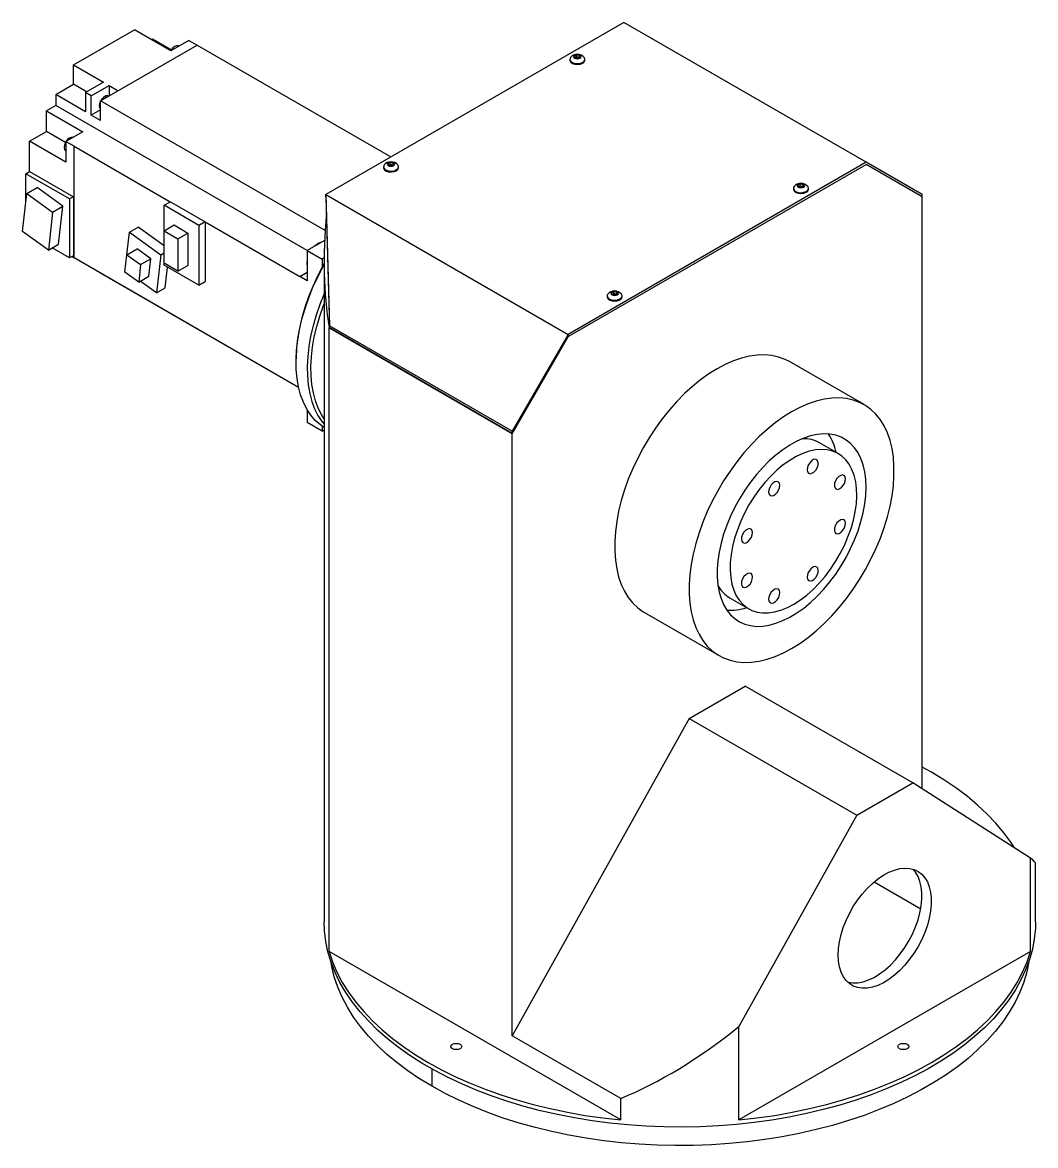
# Model space of a CAD drawing. Header units: millimetres. Extents: x 268 to 3467, y 437 to 2860.
# Drawn here: x 1572 to 2471, y 437 to 1434 of the extents above; entities that cross this region are included whole.
import ezdxf

# ---------------------------------------------------------------- set-up
doc = ezdxf.new("R2010")
doc.units = ezdxf.units.MM
doc.layers.add('Nét đậm', color=7, linetype='Continuous', lineweight=35)

msp = doc.modelspace()

# ---------------------------------------------------------------- linework, layer by layer
at = {"layer": 'Nét đậm', "color": 7, "linetype": 'Continuous', "lineweight": 25}
for p, q in [((1617.03, 1396.35), (1671.14, 1427.59)), ((1703.4, 1408.96), (1671.14, 1427.59)), ((2105.73, 1434.06), (1840.98, 1281.23)), ((2320.83, 1309.88), (2105.73, 1434.06)), ((1686.03, 1418.99), (1687.02, 1419.56)), ((1687.02, 1419.56), (1703.81, 1409.87)), ((1719.29, 1418.13), (1703.4, 1408.96)), ((1719.29, 1418.13), (1726.65, 1413.88)), ((1640.86, 1364.35), (1726.73, 1413.93)), ((1710.42, 1413.01), (1710.3, 1413.08)), ((1726.73, 1413.93), (1898.79, 1314.6)), ((2057.69, 1401.35), (2057.69, 1400.63)), ((2061.75, 1404.18), (2063.66, 1405.28)), ((2062.45, 1402.68), (2061.75, 1404.18)), ((2065.06, 1402.27), (2062.45, 1402.68)), ((2062.55, 1402.66), (2062.7, 1402.75)), ((2062.7, 1402.75), (2062.56, 1402.66)), ((2062.7, 1402.75), (2063.66, 1403.3)), ((2063.66, 1405.28), (2066.27, 1404.88)), ((2063.66, 1403.3), (2063.66, 1405.28)), ((2063.66, 1403.3), (2064.97, 1403.1)), ((2064.97, 1403.1), (2066.17, 1402.91)), ((2066.97, 1403.37), (2065.06, 1402.27)), ((2066.27, 1404.88), (2066.97, 1403.37)), ((2066.27, 1402.97), (2066.27, 1404.88)), ((2071.03, 1400.63), (2071.03, 1401.35)), ((1617.03, 1396.35), (1643.5, 1381.07)), ((1617.03, 1379.16), (1617.03, 1396.35)), ((1601.15, 1369.99), (1617.03, 1379.16)), ((1628.61, 1372.47), (1617.03, 1379.16)), ((1643.5, 1381.07), (1627.62, 1371.9)), ((1632.58, 1369.03), (1648.47, 1378.2)), ((1648.47, 1378.2), (1656.66, 1373.48)), ((1648.47, 1378.2), (1648.47, 1368.75)), ((1601.15, 1369.99), (1601.15, 1360.43)), ((1627.62, 1354.7), (1601.15, 1369.99)), ((1627.62, 1371.9), (1627.62, 1354.7)), ((1632.58, 1369.03), (1627.62, 1371.9)), ((1632.58, 1351.84), (1632.58, 1369.03)), ((1648.29, 1368.64), (1648.26, 1368.66)), ((1601.15, 1360.43), (1592.87, 1355.66)), ((1824.44, 1231.53), (1601.15, 1360.43)), ((1640.86, 1356.61), (1632.58, 1351.84)), ((1840.37, 1249.18), (1640.86, 1364.35)), ((1640.86, 1347.06), (1640.86, 1364.35)), ((1592.87, 1355.66), (1625.14, 1337.03)), ((1592.87, 1337.31), (1592.87, 1355.66)), ((1640.86, 1347.06), (1632.58, 1351.84)), ((1577.98, 1328.72), (1592.87, 1337.31)), ((1609.89, 1327.49), (1592.87, 1337.31)), ((1625.14, 1337.03), (1610.25, 1328.43)), ((1577.98, 1301.68), (1577.98, 1328.72)), ((1610.25, 1310.09), (1577.98, 1328.72)), ((1610.25, 1328.43), (1617.69, 1324.14)), ((1610.25, 1328.43), (1610.25, 1310.09)), ((1610.13, 1319.82), (1610.25, 1319.75)), ((1617.61, 1324.09), (1617.69, 1324.14)), ((1617.61, 1224.92), (1617.61, 1324.09)), ((1617.61, 1324.09), (1702.91, 1274.85)), ((1896.29, 1308.66), (1898.2, 1309.76)), ((1896.99, 1307.16), (1896.29, 1308.66)), ((1899.6, 1306.75), (1896.99, 1307.16)), ((1897.09, 1307.14), (1897.24, 1307.23)), ((1897.24, 1307.23), (1897.1, 1307.14)), ((1897.24, 1307.23), (1898.2, 1307.78)), ((1898.2, 1309.76), (1900.81, 1309.36)), ((1898.2, 1307.78), (1898.2, 1309.76)), ((1898.2, 1307.78), (1899.5, 1307.58)), ((1899.5, 1307.58), (1900.7, 1307.39)), ((1901.51, 1307.85), (1899.6, 1306.75)), ((1900.81, 1309.36), (1901.51, 1307.85)), ((1900.81, 1307.45), (1900.81, 1309.36)), ((2320.83, 1309.88), (2056.09, 1157.05)), ((2056.09, 1155.14), (2320.83, 1307.97)), ((2370.47, 1281.22), (2320.83, 1309.88)), ((2370.47, 1279.31), (2320.83, 1307.97)), ((1574.59, 1299.72), (1577.98, 1301.68)), ((1613.47, 1277.28), (1574.59, 1299.72)), ((1574.59, 1274.75), (1574.59, 1299.72)), ((1577.98, 1301.68), (1616.86, 1279.23)), ((1892.23, 1305.83), (1892.23, 1305.11)), ((1905.57, 1305.11), (1905.57, 1305.83)), ((1575.43, 1282.2), (1584.53, 1287.45)), ((1607.53, 1270.92), (1584.53, 1287.45)), ((2256.25, 1286.73), (2256.25, 1286)), ((2260.31, 1289.56), (2262.22, 1290.66)), ((2261, 1288.05), (2260.31, 1289.56)), ((2263.61, 1287.65), (2261, 1288.05)), ((2261.11, 1288.04), (2261.26, 1288.12)), ((2261.26, 1288.12), (2261.12, 1288.03)), ((2261.26, 1288.12), (2262.22, 1288.67)), ((2262.22, 1290.66), (2264.83, 1290.26)), ((2262.22, 1288.67), (2262.22, 1290.66)), ((2262.22, 1288.67), (2263.52, 1288.47)), ((2263.52, 1288.47), (2264.72, 1288.29)), ((2265.52, 1288.75), (2263.61, 1287.65)), ((2264.83, 1290.26), (2265.52, 1288.75)), ((2264.83, 1288.35), (2264.83, 1290.26)), ((2269.58, 1286), (2269.58, 1286.73)), ((1571.6, 1248.38), (1575.43, 1282.2)), ((1575.43, 1282.2), (1598.42, 1265.67)), ((1616.86, 1279.23), (1613.47, 1277.28)), ((1613.47, 1277.28), (1613.47, 1224.92)), ((1616.86, 1279.23), (1616.86, 1226.88)), ((1840.98, 1281.23), (1844.29, 1164.68)), ((1840.98, 1281.23), (2056.09, 1157.05)), ((1840.98, 1279.31), (1840.98, 1281.23)), ((1840.98, 1279.31), (1844.29, 1162.77)), ((2370.47, 1279.31), (2370.47, 1281.22)), ((2370.47, 753.39), (2370.47, 1279.31)), ((1598.42, 1265.67), (1607.53, 1270.92)), ((1603.69, 1237.1), (1607.53, 1270.92)), ((1697.36, 1271.65), (1702.99, 1274.89)), ((1728.14, 1253.88), (1697.36, 1271.65)), ((1697.36, 1249.05), (1697.36, 1271.65)), ((1702.99, 1274.89), (1733.76, 1257.13)), ((1598.42, 1265.67), (1594.59, 1231.84)), ((1733.76, 1257.13), (1728.14, 1253.88)), ((1733.76, 1257.13), (1733.76, 1257.03)), ((1733.76, 1257.03), (1733.76, 1204.01)), ((1733.76, 1257.03), (1817.82, 1208.51)), ((1594.59, 1231.84), (1571.6, 1248.38)), ((1664.35, 1227.82), (1666.62, 1247.87)), ((1666.62, 1247.87), (1674.23, 1252.26)), ((1666.62, 1247.87), (1694.54, 1227.79)), ((1697.32, 1235.66), (1674.23, 1252.26)), ((1697.32, 1249.03), (1706.26, 1254.19)), ((1697.32, 1249.03), (1709.65, 1241.91)), ((1697.32, 1220.18), (1697.32, 1249.03)), ((1706.26, 1254.19), (1718.58, 1247.07)), ((1709.65, 1241.91), (1718.58, 1247.07)), ((1718.58, 1247.07), (1718.58, 1218.22)), ((1728.14, 1253.88), (1728.14, 1200.76)), ((1594.59, 1231.84), (1603.69, 1237.1)), ((1709.65, 1241.91), (1709.65, 1213.06)), ((1839.9, 1240.46), (1824.44, 1231.53)), ((1613.47, 1224.92), (1598.04, 1233.83)), ((1616.86, 1226.88), (1613.47, 1224.92)), ((1662.57, 1212.32), (1664.32, 1227.81)), ((1664.32, 1227.81), (1673.42, 1233.06)), ((1664.32, 1227.81), (1676.56, 1219.01)), ((1685.66, 1224.26), (1673.42, 1233.06)), ((1694.54, 1227.79), (1690.71, 1193.97)), ((1694.54, 1227.79), (1697.32, 1229.39)), ((1824.44, 1231.53), (1837.68, 1223.89)), ((1824.44, 1231.53), (1824.44, 1204.69)), ((1615.62, 1226.16), (1617.61, 1225.02)), ((1816.84, 1109.91), (1617.61, 1224.92)), ((1676.56, 1219.01), (1674.81, 1203.52)), ((1676.56, 1219.01), (1685.66, 1224.26)), ((1683.91, 1208.77), (1685.66, 1224.26)), ((1709.65, 1213.06), (1697.32, 1220.18)), ((1697.36, 1218.53), (1697.36, 1220.16)), ((1728.14, 1200.76), (1697.36, 1218.53)), ((1709.65, 1213.06), (1718.58, 1218.22)), ((1839.48, 1224.93), (1837.68, 1223.89)), ((1837.68, 1223.89), (1837.68, 1216.78)), ((1839.46, 1221.12), (1839.46, 635.41)), ((1640.86, 1211.5), (1640.86, 1211.5)), ((1816.84, 1109.9), (1640.86, 1211.5)), ((1674.81, 1203.52), (1662.57, 1212.32)), ((1674.81, 1203.52), (1683.91, 1208.77)), ((1698.32, 1198.36), (1700.41, 1216.77)), ((1817.82, 1208.51), (1824.44, 1212.33)), ((1824.44, 1212), (1817.82, 1208.51)), ((1824.44, 1204.69), (1817.82, 1208.51)), ((1690.71, 1193.97), (1676.26, 1204.36)), ((1690.71, 1193.97), (1698.32, 1198.36)), ((1728.14, 1200.76), (1733.76, 1204.01)), ((2090.78, 1191.21), (2090.78, 1190.48)), ((2094.84, 1194.04), (2096.75, 1195.14)), ((2095.54, 1192.53), (2094.84, 1194.04)), ((2098.15, 1192.13), (2095.54, 1192.53)), ((2095.65, 1192.52), (2095.8, 1192.6)), ((2095.8, 1192.6), (2095.66, 1192.51)), ((2095.8, 1192.6), (2096.75, 1193.15)), ((2096.75, 1195.14), (2099.36, 1194.74)), ((2096.75, 1193.15), (2096.75, 1195.14)), ((2096.75, 1193.15), (2098.06, 1192.95)), ((2098.06, 1192.95), (2099.26, 1192.77)), ((2100.06, 1193.23), (2098.15, 1192.13)), ((2099.36, 1194.74), (2100.06, 1193.23)), ((2099.36, 1192.83), (2099.36, 1194.74)), ((2104.12, 1190.48), (2104.12, 1191.21)), ((1843.86, 608.92), (1843.86, 1163.02)), ((2006.45, 1069.16), (1843.86, 1163.02)), ((2006.45, 1071.07), (1844.29, 1164.68)), ((1844.29, 1164.68), (1844.29, 1162.77)), ((1844.29, 1162.77), (2006.45, 1069.16)), ((2056.09, 1157.05), (2006.45, 1071.07)), ((2056.09, 1155.14), (2006.45, 1069.16)), ((1814.51, 1134.09), (1814.51, 1132.18)), ((2318.99, 1094.63), (2252.8, 1132.84)), ((1824.44, 1090.18), (1824.44, 1078.68)), ((1837.68, 1071.04), (1824.44, 1078.68)), ((1837.68, 1075.51), (1837.68, 1071.04)), ((1837.68, 1071.04), (1839.46, 1072.07)), ((2006.45, 1069.16), (2006.45, 1071.07)), ((2006.45, 534.16), (2006.45, 1069.16)), ((2296.07, 1051.12), (2279.53, 1060.67)), ((2199.97, 922.86), (2216.52, 913.31)), ((2124.11, 909.92), (2190.3, 871.71)), ((2163.64, 815.98), (2213.28, 844.63)), ((2362.19, 758.67), (2213.28, 844.63)), ((2163.64, 815.98), (2006.45, 534.16)), ((2163.64, 815.98), (2312.55, 730.01)), ((2378.74, 768.18), (2370.47, 772.79)), ((2312.55, 730.01), (2362.19, 758.67)), ((2466.87, 691.86), (2362.19, 758.67)), ((2312.55, 730.01), (2207.88, 542.35)), ((2466.87, 608.92), (2466.87, 691.86)), ((2471.26, 635.41), (2471.26, 687.59)), ((2369.35, 646.7), (2327.84, 670.67)), ((2102.85, 459.41), (1843.86, 608.92)), ((2466.87, 608.92), (2207.88, 459.41)), ((2207.88, 459.41), (2207.88, 542.35)), ((2102.85, 478.51), (2006.45, 534.16)), ((2102.85, 459.41), (2102.85, 478.51))]:
    msp.add_line(p, q, dxfattribs=at)
at = {"layer": 'Nét đậm', "color": 8, "linetype": 'Continuous', "lineweight": 25}
for p, q in [((1644.75, 1368.32), (1646.23, 1367.46)), ((1832.99, 1236.47), (1834.28, 1237.31)), ((1834.28, 1237.31), (1835.57, 1237.96)), ((1935.3, 489.26), (1935.3, 504.58))]:
    msp.add_line(p, q, dxfattribs=at)
at = {"layer": 'Nét đậm', "color": 7, "linetype": 'Continuous', "lineweight": 25, "flags": 128}
for points in [[(1710.3, 1413.08), (1709.98, 1413.23), (1708.49, 1413.37), (1706.79, 1412.73), (1705.1, 1411.41), (1703.6, 1409.55), (1703.28, 1409.03)], [(2057.69, 1400.63), (2057.75, 1400.09), (2058.53, 1398.75), (2060.1, 1397.66), (2062.24, 1396.97), (2064.67, 1396.78), (2067.05, 1397.1), (2069.08, 1397.9)], [(2058.36, 1403.04), (2057.87, 1402.23), (2057.75, 1400.82), (2058.53, 1399.48), (2060.1, 1398.39), (2062.24, 1397.7), (2064.67, 1397.51), (2067.05, 1397.83), (2069.08, 1398.63)], [(2066.72, 1402.42), (2067.44, 1403.04), (2067.69, 1403.78), (2067.44, 1404.51), (2066.72, 1405.14), (2065.64, 1405.56), (2064.36, 1405.7), (2063.08, 1405.56), (2062, 1405.14), (2061.28, 1404.51), (2061.02, 1403.78), (2061.28, 1403.04), (2062, 1402.42), (2063.08, 1402), (2064.36, 1401.85), (2065.64, 1402), (2066.72, 1402.42)], [(2069.08, 1398.63), (2070.46, 1399.8), (2071.02, 1401.17), (2070.68, 1402.57), (2070.36, 1403.04)], [(1610.25, 1328.13), (1609.84, 1327.39), (1608.97, 1325.17), (1608.67, 1323.04), (1608.97, 1321.25), (1609.84, 1320.02), (1610.13, 1319.82)], [(1892.9, 1307.52), (1892.4, 1306.71), (1892.29, 1305.3), (1893.07, 1303.96), (1894.64, 1302.87), (1896.78, 1302.18), (1899.2, 1301.99), (1901.59, 1302.31), (1903.61, 1303.11)], [(1901.25, 1306.9), (1901.98, 1307.52), (1902.23, 1308.26), (1901.98, 1308.99), (1901.25, 1309.62), (1900.17, 1310.04), (1898.9, 1310.18), (1897.62, 1310.04), (1896.54, 1309.62), (1895.82, 1308.99), (1895.56, 1308.26), (1895.82, 1307.52), (1896.54, 1306.9), (1897.62, 1306.48), (1898.9, 1306.33), (1900.17, 1306.48), (1901.25, 1306.9)], [(1903.61, 1303.11), (1905, 1304.28), (1905.56, 1305.65), (1905.22, 1307.06), (1904.89, 1307.52)], [(1892.23, 1305.11), (1892.29, 1304.57), (1893.07, 1303.23), (1894.64, 1302.14), (1896.78, 1301.46), (1899.2, 1301.26), (1901.59, 1301.58), (1903.61, 1302.38)], [(2256.92, 1288.41), (2256.42, 1287.61), (2256.31, 1286.2), (2257.09, 1284.85), (2258.65, 1283.77), (2260.8, 1283.08), (2263.22, 1282.88), (2265.61, 1283.21), (2267.63, 1284.01)], [(2265.27, 1287.79), (2266, 1288.42), (2266.25, 1289.15), (2266, 1289.89), (2265.27, 1290.52), (2264.19, 1290.93), (2262.92, 1291.08), (2261.64, 1290.93), (2260.56, 1290.52), (2259.83, 1289.89), (2259.58, 1289.15), (2259.83, 1288.42), (2260.56, 1287.79), (2261.64, 1287.38), (2262.92, 1287.23), (2264.19, 1287.38), (2265.27, 1287.79)], [(2267.63, 1284.01), (2269.02, 1285.17), (2269.58, 1286.55), (2269.24, 1287.95), (2268.91, 1288.41)], [(2256.25, 1286), (2256.31, 1285.47), (2257.09, 1284.13), (2258.65, 1283.04), (2260.8, 1282.35), (2263.22, 1282.16), (2265.61, 1282.48), (2267.63, 1283.28)], [(1830.13, 1234.82), (1830.96, 1235.59), (1833.3, 1237.29)], [(1839.46, 1220.02), (1838.19, 1217.72), (1833.53, 1208.7), (1829.32, 1199.53), (1825.6, 1190.27), (1822.38, 1180.98), (1819.7, 1171.72), (1817.55, 1162.55), (1815.97, 1153.53), (1814.96, 1144.72), (1814.53, 1136.18), (1814.51, 1134.09)], [(1839.46, 1074.29), (1836.2, 1076.61), (1831.68, 1080.66), (1827.63, 1085.39), (1824.1, 1090.76), (1821.09, 1096.74), (1818.63, 1103.29), (1816.73, 1110.37), (1815.41, 1117.94), (1814.68, 1125.93), (1814.53, 1134.31), (1814.97, 1143.01), (1816, 1151.98), (1817.61, 1161.17), (1819.79, 1170.51), (1822.53, 1179.94), (1825.8, 1189.4), (1829.59, 1198.83), (1833.88, 1208.17), (1838.63, 1217.36), (1839.46, 1218.88)], [(1839.46, 1192.97), (1835.73, 1183.67), (1832.46, 1174.21), (1829.72, 1164.78), (1827.54, 1155.44), (1825.93, 1146.25), (1824.9, 1137.28), (1824.46, 1128.58), (1824.6, 1120.2), (1825.34, 1112.21), (1826.66, 1104.64), (1828.56, 1097.56), (1831.02, 1091.01), (1834.03, 1085.03), (1837.56, 1079.66), (1839.46, 1077.28)], [(2090.78, 1190.48), (2090.85, 1189.95), (2091.63, 1188.61), (2093.19, 1187.52), (2095.33, 1186.83), (2097.76, 1186.64), (2100.15, 1186.96), (2102.17, 1187.76)], [(2091.45, 1192.89), (2090.96, 1192.09), (2090.85, 1190.68), (2091.63, 1189.33), (2093.19, 1188.25), (2095.33, 1187.56), (2097.76, 1187.36), (2100.15, 1187.69), (2102.17, 1188.49)], [(2099.81, 1192.27), (2100.53, 1192.9), (2100.79, 1193.63), (2100.53, 1194.37), (2099.81, 1195), (2098.73, 1195.41), (2097.45, 1195.56), (2096.18, 1195.41), (2095.09, 1195), (2094.37, 1194.37), (2094.12, 1193.63), (2094.37, 1192.9), (2095.09, 1192.27), (2096.18, 1191.86), (2097.45, 1191.71), (2098.73, 1191.86), (2099.81, 1192.27)], [(2102.17, 1188.49), (2103.55, 1189.65), (2104.11, 1191.03), (2103.78, 1192.43), (2103.45, 1192.89)], [(1839.46, 1082.14), (1837.16, 1085.78), (1834.21, 1091.66), (1831.79, 1098.09), (1829.93, 1105.04), (1828.63, 1112.46), (1827.91, 1120.31), (1827.77, 1128.54), (1828.2, 1137.08), (1829.21, 1145.89), (1830.79, 1154.91), (1832.93, 1164.08), (1835.62, 1173.34), (1838.83, 1182.63), (1839.46, 1184.29)], [(2252.8, 1132.84), (2248.8, 1134.88), (2243.13, 1136.95), (2237.1, 1138.28), (2230.75, 1138.84), (2224.13, 1138.65), (2217.27, 1137.69), (2210.24, 1135.99), (2203.05, 1133.53), (2195.78, 1130.35), (2188.46, 1126.47)], [(2188.46, 1126.47), (2181.13, 1121.9), (2173.86, 1116.68), (2166.68, 1110.84), (2159.64, 1104.42), (2152.79, 1097.46), (2146.16, 1090.01), (2139.82, 1082.12), (2133.79, 1073.83), (2128.11, 1065.2), (2122.82, 1056.29), (2117.96, 1047.15), (2113.56, 1037.84), (2109.64, 1028.42), (2106.24, 1018.96), (2103.37, 1009.52), (2101.05, 1000.15), (2099.29, 990.92), (2098.12, 981.89), (2097.53, 973.12), (2097.53, 964.65), (2098.12, 956.56), (2099.29, 948.88), (2101.05, 941.68), (2103.37, 934.99), (2106.24, 928.86), (2109.64, 923.34), (2113.56, 918.44), (2117.96, 914.22), (2122.82, 910.69), (2124.11, 909.92)], [(2254.64, 878.08), (2261.96, 882.65), (2269.24, 887.87), (2276.42, 893.71), (2283.46, 900.13), (2290.31, 907.08), (2296.93, 914.53), (2303.28, 922.43), (2309.31, 930.72), (2314.99, 939.35), (2320.27, 948.26), (2325.13, 957.4), (2329.54, 966.71), (2333.45, 976.12), (2336.86, 985.58), (2339.73, 995.03), (2342.05, 1004.39), (2343.81, 1013.62), (2344.98, 1022.66), (2345.57, 1031.43), (2345.57, 1039.89), (2344.98, 1047.99), (2343.81, 1055.66), (2342.05, 1062.87), (2339.73, 1069.56), (2336.86, 1075.68), (2333.45, 1081.21), (2329.54, 1086.1), (2325.13, 1090.33), (2320.27, 1093.86), (2314.99, 1096.67), (2309.31, 1098.74), (2303.28, 1100.07), (2296.93, 1100.64), (2290.31, 1100.44), (2283.46, 1099.49), (2276.42, 1097.78), (2269.24, 1095.32), (2261.96, 1092.14), (2254.64, 1088.26), (2247.32, 1083.69), (2240.04, 1078.47), (2232.86, 1072.63), (2225.82, 1066.21), (2218.97, 1059.26), (2212.35, 1051.81), (2206, 1043.91), (2199.97, 1035.62), (2194.29, 1026.99), (2189.01, 1018.08), (2184.15, 1008.94), (2179.75, 999.63), (2175.83, 990.22), (2172.42, 980.76), (2169.55, 971.31), (2167.23, 961.95), (2165.48, 952.72), (2164.3, 943.68), (2163.71, 934.91), (2163.71, 926.44), (2164.3, 918.35), (2165.48, 910.67), (2167.23, 903.47), (2169.55, 896.78), (2172.42, 890.66), (2175.83, 885.13), (2179.75, 880.24), (2184.15, 876.01), (2189.01, 872.48), (2194.29, 869.67), (2199.97, 867.6), (2206, 866.27), (2212.35, 865.7), (2218.97, 865.9), (2225.82, 866.85), (2232.86, 868.56), (2240.04, 871.01), (2247.32, 874.19), (2254.64, 878.08)], [(2320.83, 1021.38), (2320.54, 1028.37), (2319.67, 1034.96), (2318.23, 1041.09), (2316.22, 1046.72), (2313.68, 1051.79), (2310.62, 1056.26), (2307.07, 1060.08), (2303.06, 1063.23), (2298.62, 1065.67), (2293.8, 1067.39), (2288.63, 1068.37), (2283.16, 1068.6), (2277.44, 1068.08), (2271.52, 1066.81), (2265.46, 1064.81), (2259.29, 1062.09), (2253.09, 1058.68), (2246.9, 1054.6), (2240.78, 1049.9), (2234.78, 1044.61), (2228.96, 1038.78), (2223.36, 1032.46), (2218.03, 1025.71), (2213.03, 1018.58), (2208.39, 1011.14), (2204.16, 1003.46), (2200.38, 995.6), (2197.07, 987.63), (2194.26, 979.62), (2191.99, 971.64), (2190.27, 963.76), (2189.11, 956.05), (2188.53, 948.59), (2188.53, 941.42), (2189.11, 934.62), (2190.27, 928.25), (2191.99, 922.36), (2194.26, 917.01), (2197.07, 912.24), (2200.38, 908.09), (2204.16, 904.6), (2208.39, 901.8), (2213.03, 899.71), (2218.03, 898.36), (2223.36, 897.76), (2228.96, 897.9), (2234.78, 898.8), (2240.78, 900.43), (2246.9, 902.8), (2253.09, 905.87), (2259.29, 909.62), (2265.46, 914.01), (2271.52, 919.01), (2277.44, 924.58), (2283.16, 930.66), (2288.63, 937.2), (2293.8, 944.15), (2298.62, 951.44), (2303.06, 959.01), (2307.07, 966.79), (2310.62, 974.72), (2313.68, 982.72), (2316.22, 990.72), (2318.23, 998.66), (2319.67, 1006.46), (2320.54, 1014.05), (2320.83, 1021.38)], [(2308.26, 1037.1), (2305.77, 1041.7), (2302.76, 1045.67), (2299.25, 1048.97), (2295.28, 1051.55), (2290.91, 1053.41), (2286.16, 1054.51), (2281.1, 1054.84), (2275.78, 1054.41), (2270.25, 1053.2), (2264.57, 1051.25), (2258.81, 1048.56), (2253.02, 1045.17), (2247.26, 1041.12), (2241.6, 1036.44), (2236.09, 1031.18), (2230.8, 1025.41), (2225.78, 1019.17), (2221.08, 1012.55), (2216.76, 1005.6), (2212.85, 998.41), (2209.41, 991.04), (2206.46, 983.58), (2204.04, 976.11), (2202.17, 968.7), (2200.88, 961.43), (2200.18, 954.39), (2200.07, 947.64), (2200.56, 941.25), (2201.63, 935.3), (2203.29, 929.85), (2205.51, 924.95), (2208.27, 920.66), (2211.53, 917.03), (2215.27, 914.08), (2219.45, 911.85), (2224.01, 910.37), (2228.92, 909.66), (2234.12, 909.71), (2239.55, 910.53), (2245.17, 912.11), (2250.89, 914.43), (2256.68, 917.47), (2262.46, 921.2), (2268.18, 925.58), (2273.77, 930.55), (2279.18, 936.07), (2284.34, 942.09), (2289.21, 948.52), (2293.72, 955.32), (2297.84, 962.4), (2301.52, 969.69), (2304.72, 977.11), (2307.41, 984.59), (2309.56, 992.04), (2311.14, 999.38), (2312.14, 1006.55), (2312.54, 1013.46), (2312.36, 1020.03), (2311.57, 1026.21), (2310.2, 1031.92), (2308.26, 1037.1)], [(2277.96, 1044.59), (2277.04, 1045.73), (2275.67, 1046.15), (2274.02, 1045.8), (2272.3, 1044.72), (2270.71, 1043.04), (2269.44, 1040.96), (2268.64, 1038.73), (2268.42, 1036.63), (2268.79, 1034.9), (2269.72, 1033.76), (2271.09, 1033.34), (2272.73, 1033.69), (2274.45, 1034.77), (2276.05, 1036.45), (2277.32, 1038.53), (2278.11, 1040.76), (2278.34, 1042.86), (2277.96, 1044.59)], [(2302.15, 1030.64), (2301.22, 1031.78), (2299.85, 1032.21), (2298.21, 1031.86), (2296.49, 1030.77), (2294.9, 1029.09), (2293.62, 1027.01), (2292.83, 1024.79), (2292.61, 1022.68), (2292.98, 1020.96), (2293.91, 1019.81), (2295.27, 1019.39), (2296.92, 1019.74), (2298.64, 1020.82), (2300.23, 1022.51), (2301.5, 1024.59), (2302.3, 1026.81), (2302.52, 1028.91), (2302.15, 1030.64)], [(2243.77, 1024.83), (2242.84, 1025.98), (2241.47, 1026.4), (2239.83, 1026.05), (2238.11, 1024.96), (2236.52, 1023.28), (2235.24, 1021.2), (2234.45, 1018.98), (2234.22, 1016.87), (2234.6, 1015.15), (2235.53, 1014), (2236.89, 1013.58), (2238.54, 1013.93), (2240.26, 1015.02), (2241.85, 1016.7), (2243.12, 1018.78), (2243.92, 1021), (2244.14, 1023.1), (2243.77, 1024.83)], [(2302.16, 991.16), (2301.24, 992.31), (2299.87, 992.73), (2298.22, 992.38), (2296.5, 991.3), (2294.91, 989.61), (2293.64, 987.54), (2292.84, 985.31), (2292.62, 983.21), (2292.99, 981.48), (2293.92, 980.34), (2295.29, 979.91), (2296.93, 980.27), (2298.65, 981.35), (2300.25, 983.03), (2301.52, 985.11), (2302.31, 987.33), (2302.54, 989.44), (2302.16, 991.16)], [(2219.6, 982.95), (2218.67, 984.09), (2217.31, 984.51), (2215.66, 984.16), (2213.94, 983.08), (2212.35, 981.4), (2211.08, 979.32), (2210.28, 977.09), (2210.06, 974.99), (2210.43, 973.26), (2211.36, 972.12), (2212.73, 971.7), (2214.37, 972.05), (2216.09, 973.13), (2217.68, 974.81), (2218.95, 976.89), (2219.75, 979.12), (2219.97, 981.22), (2219.6, 982.95)], [(2277.99, 949.28), (2277.07, 950.43), (2275.7, 950.85), (2274.06, 950.5), (2272.33, 949.41), (2270.74, 947.73), (2269.47, 945.65), (2268.67, 943.43), (2268.45, 941.32), (2268.82, 939.6), (2269.75, 938.45), (2271.12, 938.03), (2272.76, 938.38), (2274.49, 939.46), (2276.08, 941.15), (2277.35, 943.23), (2278.14, 945.45), (2278.37, 947.55), (2277.99, 949.28)], [(2219.61, 943.47), (2218.69, 944.62), (2217.32, 945.04), (2215.67, 944.69), (2213.95, 943.6), (2212.36, 941.92), (2211.09, 939.84), (2210.29, 937.62), (2210.07, 935.51), (2210.44, 933.79), (2211.37, 932.64), (2212.74, 932.22), (2214.38, 932.57), (2216.11, 933.66), (2217.7, 935.34), (2218.97, 937.42), (2219.76, 939.64), (2219.99, 941.75), (2219.61, 943.47)], [(2243.8, 929.53), (2242.87, 930.67), (2241.51, 931.09), (2239.86, 930.74), (2238.14, 929.66), (2236.55, 927.98), (2235.28, 925.9), (2234.48, 923.67), (2234.26, 921.57), (2234.63, 919.84), (2235.56, 918.7), (2236.93, 918.28), (2238.57, 918.63), (2240.29, 919.71), (2241.89, 921.39), (2243.16, 923.47), (2243.95, 925.7), (2244.18, 927.8), (2243.8, 929.53)], [(2452.62, 700.95), (2449.53, 705.71), (2443.2, 714.37), (2436.12, 722.83), (2428.29, 731.07), (2419.73, 739.06), (2410.47, 746.79), (2400.54, 754.23), (2389.95, 761.37), (2378.74, 768.18)], [(2296.01, 605.82), (2296.3, 611.63), (2297.16, 617.7), (2298.6, 623.94), (2300.57, 630.26), (2303.06, 636.58), (2306.04, 642.79), (2309.45, 648.82), (2313.26, 654.59), (2317.4, 660), (2321.83, 664.99), (2326.47, 669.48), (2331.27, 673.42), (2336.15, 676.74), (2341.05, 679.4), (2345.89, 681.36), (2350.62, 682.6), (2355.16, 683.09), (2359.46, 682.84), (2363.44, 681.84), (2367.05, 680.1), (2370.25, 677.66), (2372.99, 674.55), (2375.23, 670.81), (2376.94, 666.49), (2378.09, 661.65), (2378.67, 656.36), (2378.67, 650.71), (2378.09, 644.75), (2376.94, 638.58), (2375.23, 632.29), (2372.99, 625.97), (2370.25, 619.69), (2367.05, 613.56), (2363.44, 607.65), (2359.46, 602.05), (2355.16, 596.84), (2350.62, 592.09), (2345.89, 587.87), (2341.05, 584.24), (2336.15, 581.24), (2331.27, 578.93), (2326.47, 577.32), (2321.83, 576.46), (2317.4, 576.34), (2313.26, 576.96), (2309.45, 578.33), (2306.04, 580.42), (2303.06, 583.21), (2300.57, 586.64), (2298.6, 590.68), (2297.16, 595.27), (2296.3, 600.33), (2296.01, 605.82)], [(2304.28, 581.93), (2304.98, 581.74), (2309.13, 581.11), (2313.55, 581.23), (2318.2, 582.1), (2322.99, 583.7), (2327.87, 586.02), (2332.77, 589.01), (2337.62, 592.65), (2342.35, 596.87), (2346.89, 601.62), (2351.18, 606.83), (2355.16, 612.43), (2358.78, 618.33), (2361.98, 624.47), (2364.72, 630.74), (2366.96, 637.07), (2368.66, 643.36), (2369.81, 649.53), (2370.39, 655.48), (2370.39, 661.14), (2369.81, 666.43), (2368.66, 671.26), (2366.96, 675.58), (2364.72, 679.33), (2362.19, 682.24)], [(2471.26, 635.41), (2471.1, 629.59), (2470.18, 620.29), (2468.43, 611.03), (2465.86, 601.84), (2462.49, 592.73), (2458.31, 583.73), (2453.35, 574.87), (2447.6, 566.16), (2441.1, 557.64), (2433.84, 549.32), (2425.87, 541.22), (2417.18, 533.37), (2407.81, 525.79), (2397.79, 518.49), (2387.13, 511.49), (2375.87, 504.82), (2364.03, 498.49), (2351.65, 492.52), (2338.75, 486.92), (2325.38, 481.71), (2311.56, 476.9), (2297.34, 472.5), (2282.75, 468.53), (2267.82, 464.99), (2252.6, 461.9), (2237.13, 459.26), (2221.44, 457.08), (2205.58, 455.37), (2189.59, 454.12), (2173.51, 453.35), (2157.38, 453.05), (2141.25, 453.23), (2125.15, 453.88), (2109.14, 455.01), (2093.24, 456.61), (2077.51, 458.67), (2061.98, 461.2), (2046.69, 464.18), (2031.68, 467.6), (2017, 471.47), (2002.68, 475.76), (1988.76, 480.47), (1975.27, 485.58), (1962.26, 491.09), (1949.74, 496.97), (1937.77, 503.21), (1926.36, 509.8), (1915.55, 516.71), (1905.36, 523.93), (1895.83, 531.45), (1886.97, 539.23), (1878.81, 547.27), (1871.38, 555.54), (1864.68, 564.01), (1858.75, 572.67), (1853.58, 581.5), (1849.21, 590.47), (1845.63, 599.55), (1842.86, 608.73), (1840.91, 617.97), (1839.78, 627.26), (1839.46, 635.41)], [(1843.86, 608.92), (1846.98, 599.69), (1850.92, 590.58), (1855.66, 581.59), (1861.2, 572.75), (1867.52, 564.09), (1874.61, 555.64), (1882.44, 547.4), (1891, 539.4), (1900.26, 531.68), (1910.19, 524.23), (1920.78, 517.1), (1931.99, 510.28), (1943.79, 503.81), (1956.16, 497.7), (1969.05, 491.96), (1982.44, 486.62), (1996.28, 481.68), (2010.55, 477.16), (2025.21, 473.07), (2040.21, 469.42), (2055.51, 466.22), (2071.08, 463.48), (2086.87, 461.21), (2102.85, 459.41)], [(2207.88, 459.41), (2223.85, 461.21), (2239.65, 463.48), (2255.22, 466.22), (2270.52, 469.42), (2285.52, 473.07), (2300.18, 477.16), (2314.44, 481.68), (2328.29, 486.62), (2341.68, 491.96), (2354.57, 497.7), (2366.94, 503.81), (2378.74, 510.28), (2389.95, 517.1), (2400.54, 524.23), (2410.47, 531.68), (2419.73, 539.4), (2428.29, 547.4), (2436.12, 555.64), (2443.2, 564.09), (2449.53, 572.75), (2455.07, 581.59), (2459.81, 590.58), (2463.75, 599.69), (2466.87, 608.92)], [(1935.3, 489.26), (1924.26, 495.97), (1913.84, 503), (1904.05, 510.33), (1894.94, 517.94), (1886.51, 525.81), (1878.8, 533.92), (1871.82, 542.24), (1865.59, 550.77), (1860.13, 559.47), (1855.45, 568.32), (1851.57, 577.29), (1848.49, 586.37), (1846.23, 595.53), (1845.39, 600.26)], [(2465.34, 600.26), (2465.32, 600.13), (2463.47, 590.94), (2460.8, 581.82), (2457.32, 572.79), (2453.04, 563.87), (2447.97, 555.1), (2442.12, 546.48), (2435.51, 538.05), (2428.17, 529.83), (2420.09, 521.84), (2411.32, 514.1), (2401.86, 506.63), (2391.76, 499.45), (2381.02, 492.58), (2369.69, 486.03), (2357.79, 479.84), (2345.35, 474), (2332.41, 468.55), (2319, 463.48), (2305.16, 458.82), (2290.91, 454.58), (2276.31, 450.76), (2261.39, 447.39), (2246.19, 444.46), (2230.74, 441.99), (2215.1, 439.98), (2199.29, 438.44), (2183.38, 437.37), (2167.38, 436.78), (2151.36, 436.66), (2135.34, 437.01), (2119.38, 437.85), (2103.52, 439.15), (2087.79, 440.93), (2072.24, 443.17), (2056.91, 445.87), (2041.84, 449.02), (2027.07, 452.62), (2012.65, 456.65), (1998.6, 461.1), (1984.97, 465.96), (1971.79, 471.23), (1959.09, 476.87), (1946.92, 482.89), (1935.3, 489.26)], [(1953.39, 522.64), (1952.34, 523.54), (1951.97, 524.61), (1952.34, 525.68), (1953.39, 526.58), (1954.96, 527.19), (1956.81, 527.4), (1958.66, 527.19), (1960.23, 526.58), (1961.28, 525.68), (1961.65, 524.61), (1961.28, 523.54), (1960.23, 522.64), (1958.66, 522.03), (1956.81, 521.82), (1954.96, 522.03), (1953.39, 522.64)], [(2350.5, 522.64), (2349.45, 523.54), (2349.08, 524.61), (2349.45, 525.68), (2350.5, 526.58), (2352.07, 527.19), (2353.92, 527.4), (2355.77, 527.19), (2357.34, 526.58), (2358.39, 525.68), (2358.76, 524.61), (2358.39, 523.54), (2357.34, 522.64), (2355.77, 522.03), (2353.92, 521.82), (2352.07, 522.03), (2350.5, 522.64)]]:
    msp.add_lwpolyline(points, dxfattribs=at)
at = {"layer": 'Nét đậm', "color": 8, "linetype": 'Continuous', "lineweight": 25, "flags": 128}
msp.add_lwpolyline([(1824.44, 1218.67), (1824.37, 1220.85), (1824.44, 1221.66)], dxfattribs=at)
at = {"layer": 'Nét đậm', "color": 7, "linetype": 'Continuous', "lineweight": 25}
for centre, radius, start, end in [((2064.36, 1397.98), 7.84, 40.11882, 139.88118), ((2064.36, 1399.56), 3.59, 80.2289, 117.35717), ((2064.53, 1400.03), 3.09, 62.77893, 81.93881), ((2067.9, 1400.81), 3.14, 292.07186, 356.608), ((1650.35, 1359.49), 10.46, 122.41267, 151.04535), ((1646.78, 1365.67), 3.34, 63.79572, 127.51474), ((1645.85, 1360.34), 6.13, 144.4909, 215.5091), ((1616.33, 1325.74), 6.45, 86.4724, 153.52222), ((1898.9, 1302.46), 7.84, 40.11882, 139.88118), ((1898.89, 1304.04), 3.59, 80.2289, 117.35717), ((1899.07, 1304.51), 3.09, 62.77893, 81.93881), ((1902.43, 1305.29), 3.14, 292.07186, 356.608), ((2262.92, 1283.36), 7.84, 40.11882, 139.88118), ((2262.91, 1284.93), 3.59, 80.2289, 117.35717), ((2263.09, 1285.41), 3.09, 62.77893, 81.93881), ((2266.45, 1286.19), 3.14, 292.07186, 356.608), ((2097.45, 1187.84), 7.84, 40.11882, 139.88118), ((2097.45, 1189.41), 3.59, 80.2289, 117.35717), ((2097.62, 1189.89), 3.09, 62.77893, 81.93881), ((2100.99, 1190.67), 3.14, 292.07186, 356.608), ((2247.85, 1042.18), 47.46, 12.15069, 33.67451), ((2265.17, 1034.93), 29.47, 60.84609, 91.51675), ((2214.64, 947.74), 28.88, 208.16539, 239.48252), ((2200.22, 958.93), 46.86, 266.19134, 287.99421)]:
    msp.add_arc(centre, radius, start, end, dxfattribs=at)
for centre, major_axis, ratio, start_param, end_param in [((2155.36, 1403.52), (223.38, 386.89), 0.577335, 2.24416, 2.523247), ((2155.36, 879.58), (315.87, -192.11), 0.022256, 0.013535, 0.180546), ((2155.36, 879.58), (220.65, 402.01), 0.562351, 3.747841, 4.081864)]:
    msp.add_ellipse(centre, major_axis=major_axis, ratio=ratio, start_param=start_param, end_param=end_param, dxfattribs=at)
msp.add_open_spline([(1836.64, 1238.58), (1836.32, 1238.53), (1835.26, 1238.38), (1834.19, 1237.8), (1833.44, 1237.4)], degree=3, knots=[0, 0, 0, 0, 0.296455, 1, 1, 1, 1], dxfattribs=at)

doc.saveas('drawing.dxf')
